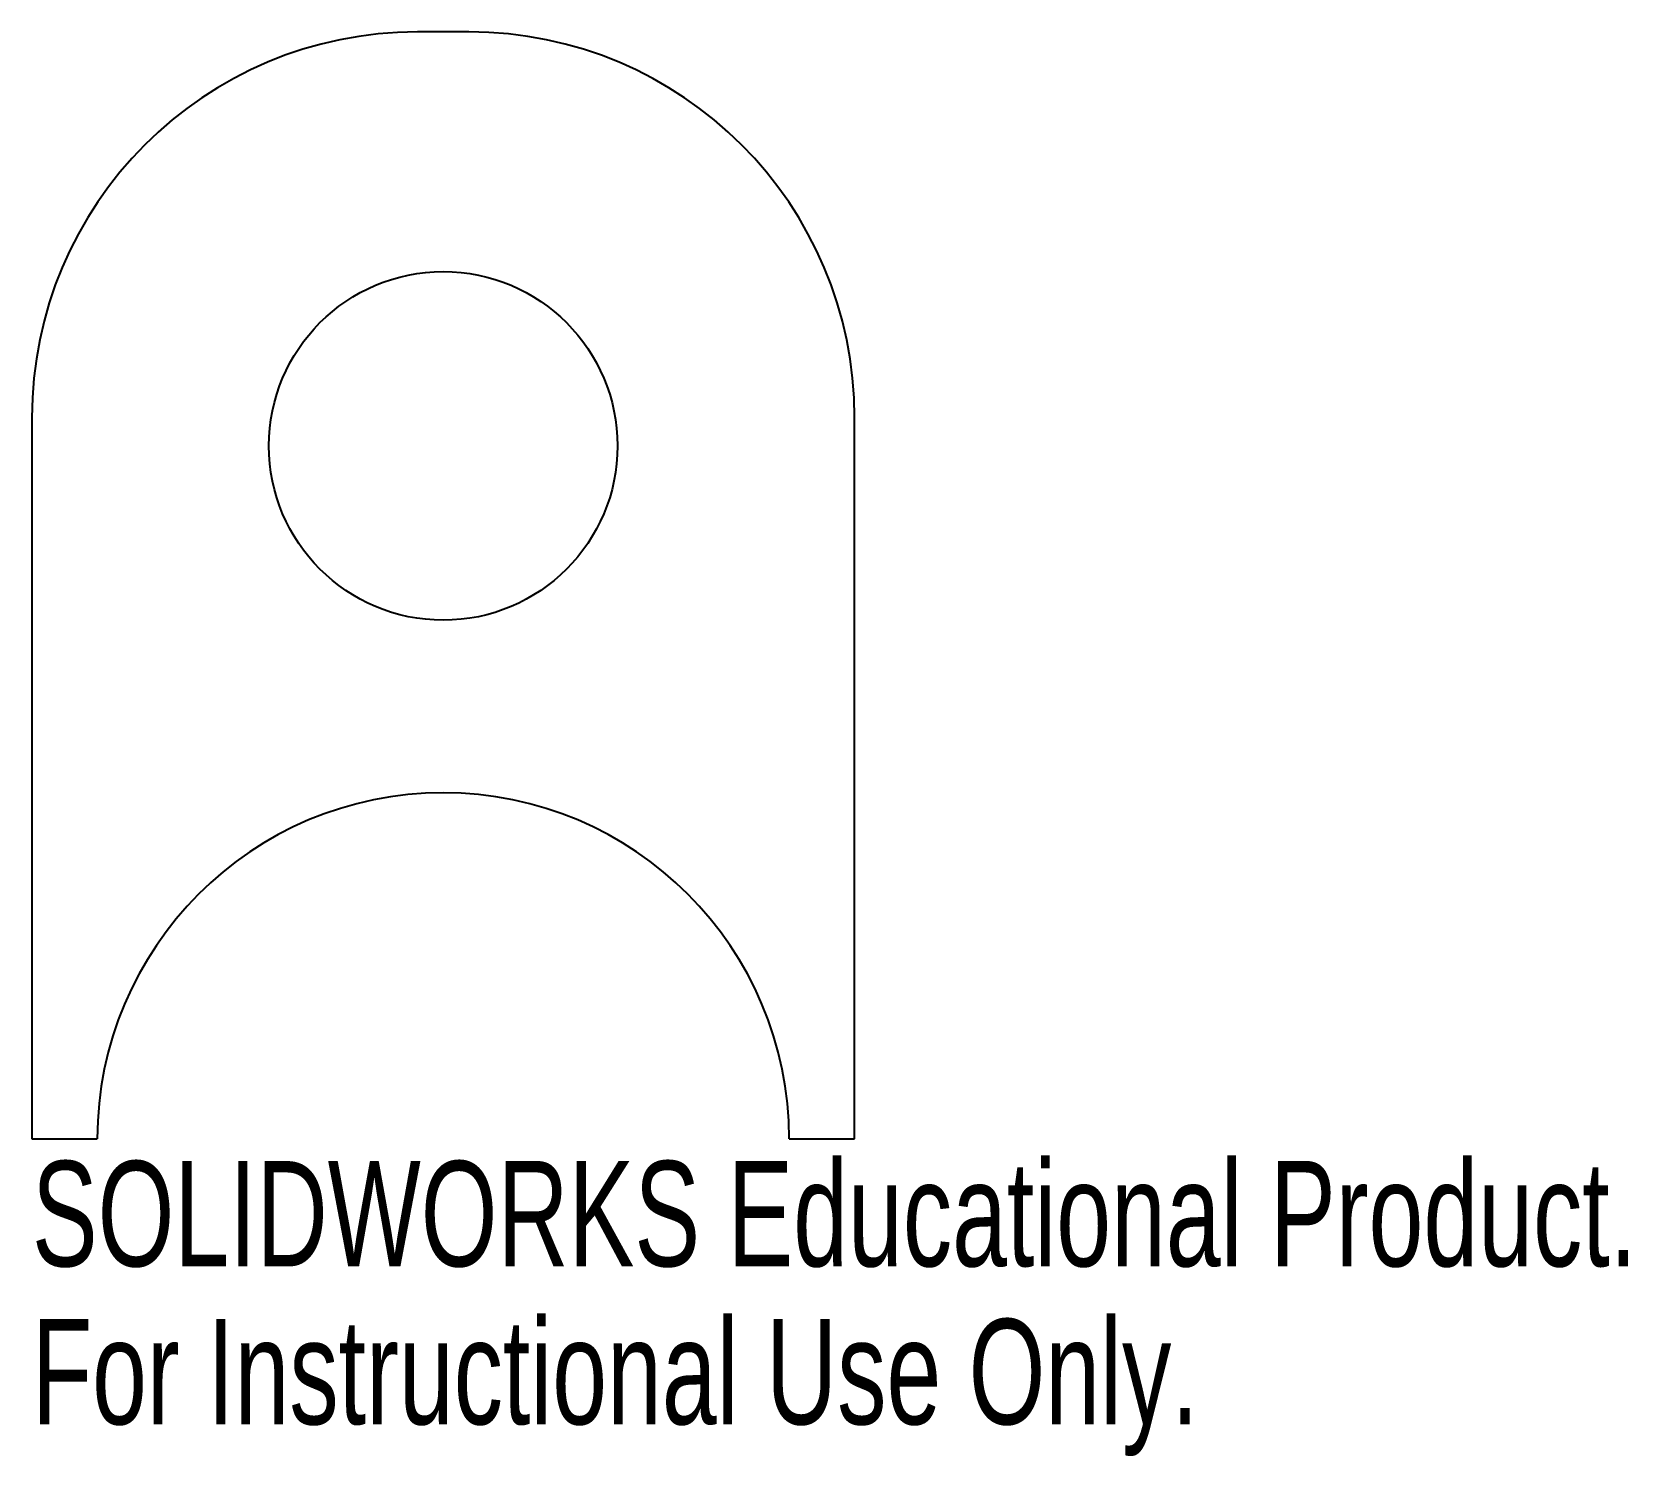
# Model space of a CAD drawing. Header units: millimetres. Extents: x -18.9 to 54.4, y -46.4 to 19.
import ezdxf

# ---------------------------------------------------------------- set-up
doc = ezdxf.new("R2010")
doc.units = ezdxf.units.MM
doc.styles.add('SLDTEXTSTYLE0', font='TXT', dxfattribs={"width": 0.7})

msp = doc.modelspace()

# ---------------------------------------------------------------- linework, layer by layer
at = {"color": 7, "linetype": 'Continuous', "lineweight": 25}
for p, q in [((1.181, 19), (-1.181, 19)), ((-18.88, 1.301), (-18.88, -31.8)), ((18.88, -31.8), (18.88, 1.301)), ((-18.88, -31.8), (-15.88, -31.8)), ((15.88, -31.8), (18.88, -31.8))]:
    msp.add_line(p, q, dxfattribs=at)
msp.add_circle((0, 0), 8, dxfattribs=at)
for centre, radius, start, end in [((-1.181, 1.301), 17.699, 90, 180), ((1.181, 1.301), 17.699, 0, 90), ((0, -31.8), 15.88, 0, 180)]:
    msp.add_arc(centre, radius, start, end, dxfattribs=at)

# ---------------------------------------------------------------- texts
at = {"color": 7, "linetype": 'Continuous', "char_height": 4.83362, "attachment_point": 1, "style": 'SLDTEXTSTYLE0'}
for s, insert in [('SOLIDWORKS Educational Product.', (-18.88, -32.82)), ('For Instructional Use Only.', (-18.88, -40.07))]:
    msp.add_mtext(s, dxfattribs=dict(at, insert=insert))

doc.saveas('drawing.dxf')
